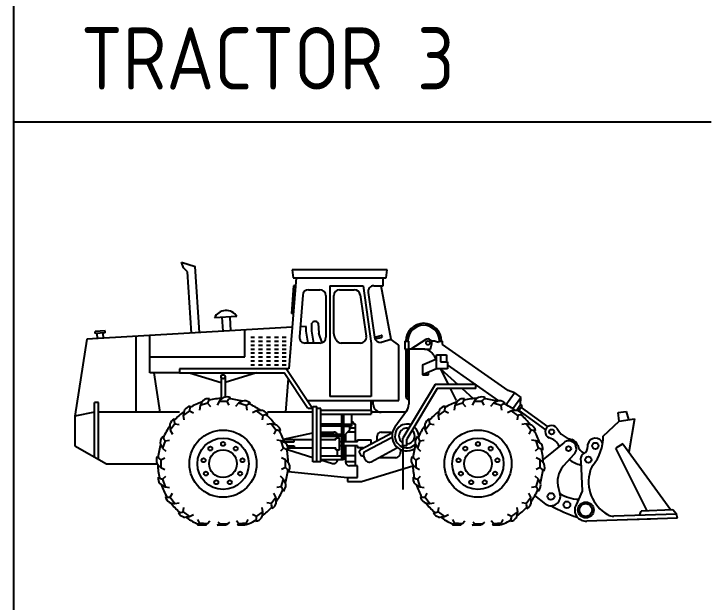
# Model space of a CAD drawing. Header units: millimetres. Extents: x 2198.5 to 2287.8, y 1208.8 to 1298.1.
# Drawn here: x 2201.823 to 2205.183, y 1282.175 to 1285.008 of the extents above; entities that cross this region are included whole.
import ezdxf

# ---------------------------------------------------------------- set-up
doc = ezdxf.new("R2010")
doc.units = ezdxf.units.MM
doc.layers.add('2', color=7, linetype='Continuous')
doc.styles.add('ARCHQUICK', font='ARCHQUIK.SHX')

# ---------------------------------------------------------------- blocks, each defined once
blk = doc.blocks.new('CARGADOR 1')
at = {"color": 0, "linetype": 'ByBlock'}
for p, q in [((159.1949, 1984.0468), (159.3683, 1983.989)), ((159.2203, 1983.9706), (159.1949, 1984.0468)), ((159.2711, 1983.9198), (159.2203, 1983.9706)), ((159.4249, 1983.1398), (159.3683, 1983.989)), ((160.6173, 1983.9452), (160.63, 1983.8436)), ((161.8365, 1983.9452), (160.6173, 1983.9452)), ((161.8238, 1983.8436), (161.8365, 1983.9452)), ((159.3235, 1983.1339), (159.2711, 1983.9198)), ((160.6681, 1983.8436), (160.5746, 1982.6752)), ((160.63, 1983.8436), (161.8238, 1983.8436)), ((161.7857, 1983.742), (161.7857, 1983.8436)), ((160.6345, 1983.742), (160.6061, 1983.3864)), ((160.66, 1983.742), (160.6345, 1983.742)), ((160.8282, 1983.6912), (160.9729, 1983.6912)), ((161.0999, 1983.742), (161.5286, 1983.742)), ((161.0999, 1983.742), (161.0999, 1982.3196)), ((161.2269, 1983.6912), (161.4152, 1983.6912)), ((161.5286, 1983.742), (161.6333, 1983.0018)), ((161.5922, 1983.6551), (161.6736, 1983.0796)), ((161.6676, 1983.742), (161.7857, 1983.742)), ((161.8873, 1983.0534), (161.7603, 1983.742)), ((160.7522, 1983.6211), (160.7096, 1983.0877)), ((161.0491, 1983.615), (161.0491, 1983.0816)), ((161.1507, 1983.125), (161.1507, 1983.615)), ((161.4905, 1983.6262), (161.5696, 1983.0928)), ((160.6315, 1983.3864), (160.6061, 1983.3864)), ((159.9073, 1983.3454), (159.6165, 1983.3287)), ((159.7283, 1983.1573), (159.7164, 1983.3365)), ((159.8298, 1983.1632), (159.8182, 1983.3365)), ((160.6173, 1983.2086), (157.9757, 1983.0562)), ((160.7951, 1983.2188), (160.7197, 1983.2145)), ((160.7951, 1983.1578), (160.7951, 1983.2188)), ((160.8713, 1983.1578), (160.8713, 1983.2594)), ((160.9522, 1983.2594), (160.9602, 1983.1317)), ((158.2111, 1983.1616), (158.0843, 1983.1543)), ((158.0859, 1983.129), (158.0843, 1983.1543)), ((158.2127, 1983.1363), (158.0859, 1983.129)), ((158.1157, 1983.0643), (158.1113, 1983.1304)), ((158.1918, 1983.0687), (158.1874, 1983.1348)), ((158.2127, 1983.1363), (158.2111, 1983.1616)), ((160.0077, 1982.8276), (160.0077, 1983.1734)), ((160.8205, 1983.0054), (160.7951, 1983.1578)), ((160.8967, 1983.0054), (160.8713, 1983.1578)), ((161.0012, 1983.0108), (160.9602, 1983.1317)), ((157.9757, 1983.0562), (157.8233, 1982.0656)), ((158.6107, 1982.1164), (158.6107, 1983.0928)), ((158.7885, 1982.6244), (158.7885, 1983.1031)), ((160.0839, 1983.0816), (160.1347, 1983.0816)), ((160.0839, 1983.0308), (160.1347, 1983.0308)), ((160.1855, 1983.0816), (160.2363, 1983.0816)), ((160.1855, 1983.0308), (160.2363, 1983.0308)), ((160.2871, 1983.0816), (160.3379, 1983.0816)), ((160.2871, 1983.0308), (160.3379, 1983.0308)), ((160.3887, 1983.0816), (160.4395, 1983.0816)), ((160.3887, 1983.0308), (160.4395, 1983.0308)), ((160.4903, 1983.0816), (160.5411, 1983.0816)), ((160.4903, 1983.0308), (160.5411, 1983.0308)), ((161.1804, 1983.0475), (161.1588, 1983.0909)), ((161.6731, 1983.0829), (161.7604, 1983.1035)), ((161.6799, 1983.0584), (161.7662, 1983.0788)), ((161.8873, 1983.0534), (161.7585, 1983.0147)), ((161.9889, 1982.98), (161.8873, 1983.0534)), ((162.0651, 1983.0308), (162.1159, 1983.0308)), ((162.0651, 1983.0308), (162.0651, 1982.9292)), ((162.1159, 1982.9292), (162.1159, 1983.0308)), ((162.3356, 1983.0506), (162.1413, 1982.9292)), ((162.4461, 1983.0308), (162.4077, 1983.0308)), ((162.4969, 1983.0139), (162.4461, 1983.0308)), ((162.4969, 1983.0308), (162.5477, 1983.0308)), ((162.4969, 1983.0308), (162.4969, 1983.0139)), ((162.5477, 1982.9894), (162.5477, 1983.0308)), ((160.0839, 1982.98), (160.1347, 1982.98)), ((160.1855, 1982.98), (160.2363, 1982.98)), ((160.2871, 1982.98), (160.3379, 1982.98)), ((160.3887, 1982.98), (160.4395, 1982.98)), ((160.4903, 1982.98), (160.5411, 1982.98)), ((160.9729, 1983.0054), (160.7855, 1983.0054)), ((161.4942, 1983.0054), (161.2486, 1983.0054)), ((161.6333, 1983.0018), (161.6333, 1982.3196)), ((161.9889, 1982.2688), (161.9889, 1982.98)), ((162.3953, 1982.9292), (162.4118, 1982.9952)), ((163.393, 1982.3975), (162.5477, 1982.9894)), ((160.0839, 1982.9292), (160.1347, 1982.9292)), ((160.0839, 1982.8784), (160.1347, 1982.8784)), ((160.1855, 1982.9292), (160.2363, 1982.9292)), ((160.1855, 1982.8784), (160.2363, 1982.8784)), ((160.2871, 1982.9292), (160.3379, 1982.9292)), ((160.2871, 1982.8784), (160.3379, 1982.8784)), ((160.3887, 1982.9292), (160.4395, 1982.9292)), ((160.3887, 1982.8784), (160.4395, 1982.8784)), ((160.4903, 1982.9292), (160.5411, 1982.9292)), ((160.4903, 1982.8784), (160.5411, 1982.8784)), ((162.0651, 1982.9292), (162.1159, 1982.9292)), ((162.0778, 1982.9292), (162.0778, 1982.3196)), ((162.1032, 1982.9292), (162.1032, 1982.3196)), ((162.1159, 1982.9292), (162.1159, 1982.2206)), ((162.3011, 1982.9292), (162.1159, 1982.9292)), ((162.3191, 1982.9292), (162.3953, 1982.9292)), ((162.4715, 1982.853), (162.5985, 1982.853)), ((162.4715, 1982.6752), (162.4715, 1982.853)), ((162.5223, 1982.853), (162.5223, 1982.7641)), ((162.5985, 1982.853), (162.5985, 1982.7641)), ((158.7885, 1982.8276), (160.0077, 1982.8276)), ((160.0839, 1982.8276), (160.1347, 1982.8276)), ((160.0839, 1982.7768), (160.1347, 1982.7768)), ((160.1855, 1982.8276), (160.2363, 1982.8276)), ((160.1855, 1982.7768), (160.2363, 1982.7768)), ((160.2871, 1982.8276), (160.3379, 1982.8276)), ((160.2871, 1982.7768), (160.3379, 1982.7768)), ((160.3887, 1982.8276), (160.4395, 1982.8276)), ((160.3887, 1982.7768), (160.4395, 1982.7768)), ((160.4903, 1982.8276), (160.5411, 1982.8276)), ((160.4903, 1982.7768), (160.5411, 1982.7768)), ((162.2937, 1982.726), (162.4715, 1982.8022)), ((162.4374, 1982.8449), (162.4715, 1982.7768)), ((162.5223, 1982.7641), (162.6112, 1982.7641)), ((162.6112, 1982.7641), (162.6112, 1982.6752)), ((159.1695, 1982.6752), (159.1695, 1982.6244)), ((160.5746, 1982.6752), (159.1695, 1982.6752)), ((160.0839, 1982.726), (160.1347, 1982.726)), ((160.1855, 1982.726), (160.2363, 1982.726)), ((160.2871, 1982.726), (160.3379, 1982.726)), ((160.3887, 1982.726), (160.4395, 1982.726)), ((160.4903, 1982.726), (160.5411, 1982.726)), ((160.8798, 1982.1672), (160.5411, 1982.6752)), ((162.2937, 1982.726), (162.2937, 1982.599)), ((162.4715, 1982.6752), (162.2937, 1982.599)), ((162.6112, 1982.6752), (162.4715, 1982.6752)), ((162.5223, 1982.6752), (162.6239, 1982.472)), ((162.5223, 1982.6752), (162.7472, 1982.472)), ((163.2744, 1982.2634), (162.6112, 1982.7279)), ((159.1695, 1982.6244), (158.7885, 1982.6244)), ((158.8393, 1982.6244), (158.9155, 1982.1164)), ((159.1695, 1982.6244), (160.5139, 1982.6244)), ((159.2965, 1982.6244), (159.7029, 1982.4974)), ((159.7283, 1982.6244), (159.7537, 1982.6244)), ((160.1601, 1982.6244), (159.7537, 1982.4974)), ((160.8187, 1982.1672), (160.5139, 1982.6244)), ((162.2937, 1982.599), (162.3699, 1982.599)), ((162.3699, 1982.599), (162.3699, 1982.6244)), ((159.7029, 1982.5736), (159.7029, 1982.2942)), ((159.7537, 1982.5736), (159.7537, 1982.3153)), ((160.5645, 1982.5485), (160.5299, 1982.1164)), ((162.4529, 1982.472), (162.0397, 1981.7833)), ((162.4817, 1982.4212), (162.0905, 1981.7693)), ((162.9795, 1982.472), (162.4529, 1982.472)), ((162.9795, 1982.4212), (162.4817, 1982.4212)), ((162.6493, 1982.4212), (162.7255, 1982.2688)), ((162.8034, 1982.4212), (162.943, 1982.2951)), ((162.9795, 1982.4212), (162.9795, 1982.472)), ((161.6333, 1982.3196), (161.0999, 1982.3196)), ((163.364, 1982.2134), (163.4748, 1982.3664)), ((163.4748, 1982.3664), (163.393, 1982.3975)), ((163.4748, 1982.3664), (163.5571, 1982.3068)), ((158.1281, 1982.2434), (158.0773, 1982.2434)), ((158.0773, 1981.5417), (158.0773, 1982.2434)), ((158.1281, 1981.5131), (158.1281, 1982.2434)), ((159.5292, 1982.2333), (159.4325, 1982.2019)), ((159.5292, 1982.2333), (159.569, 1982.1929)), ((159.6775, 1982.2568), (159.6521, 1982.206)), ((159.7791, 1982.2568), (159.6775, 1982.2568)), ((159.7791, 1982.2568), (159.8045, 1982.206)), ((159.9275, 1982.2333), (159.8876, 1982.1929)), ((160.0241, 1982.2019), (159.9275, 1982.2333)), ((160.8205, 1982.2688), (161.9889, 1982.2688)), ((161.6333, 1982.1418), (161.6333, 1982.2688)), ((161.6587, 1982.218), (161.6587, 1982.2688)), ((162.8058, 1982.2333), (162.7091, 1982.2019)), ((162.8058, 1982.2333), (162.8456, 1982.1929)), ((162.9541, 1982.2568), (162.9287, 1982.206)), ((163.0557, 1982.2568), (162.9541, 1982.2568)), ((163.0557, 1982.2568), (163.0811, 1982.206)), ((163.2041, 1982.2333), (163.1642, 1982.1929)), ((163.3007, 1982.2019), (163.2041, 1982.2333)), ((163.4536, 1982.164), (163.5571, 1982.3068)), ((163.5535, 1982.2153), (163.5571, 1982.3068)), ((159.2987, 1982.1337), (159.2165, 1982.074)), ((159.2987, 1982.1337), (159.3491, 1982.1076)), ((159.4325, 1982.2019), (159.4241, 1982.1458)), ((160.0241, 1982.2019), (160.0326, 1982.1458)), ((160.1579, 1982.1337), (160.1075, 1982.1076)), ((160.2401, 1982.074), (160.1579, 1982.1337)), ((160.884, 1982.1672), (160.8205, 1982.1672)), ((160.884, 1982.1926), (160.9348, 1982.1926)), ((160.884, 1981.4814), (160.884, 1982.1926)), ((160.9348, 1981.4814), (160.9348, 1982.1926)), ((160.9856, 1982.1672), (160.9348, 1982.1672)), ((160.9856, 1981.4814), (160.9856, 1982.1672)), ((160.9856, 1982.1418), (161.6333, 1982.1418)), ((161.6333, 1982.1418), (161.6333, 1982.091)), ((162.5753, 1982.1337), (162.4931, 1982.074)), ((162.5753, 1982.1337), (162.6257, 1982.1076)), ((162.7091, 1982.2019), (162.7007, 1982.1458)), ((163.3007, 1982.2019), (163.3092, 1982.1458)), ((163.4345, 1982.1337), (163.3841, 1982.1076)), ((163.5167, 1982.074), (163.4345, 1982.1337)), ((163.4996, 1982.1408), (163.5535, 1982.2153)), ((163.5265, 1982.1347), (163.5741, 1982.2004)), ((163.5294, 1982.1387), (163.8732, 1981.8898)), ((163.5535, 1982.2153), (163.5741, 1982.2004)), ((163.5592, 1982.1798), (163.903, 1981.9309)), ((158.0773, 1982.1164), (157.8233, 1982.0656)), ((157.8233, 1982.0656), (157.8233, 1981.6846)), ((159.1695, 1982.1164), (158.1281, 1982.1164)), ((159.2165, 1982.074), (159.2258, 1982.018)), ((160.2401, 1982.074), (160.2308, 1982.018)), ((160.8713, 1982.1164), (160.3003, 1982.1164)), ((160.9856, 1982.091), (161.6333, 1982.091)), ((161.2523, 1982.091), (161.2523, 1981.5068)), ((161.2777, 1982.091), (161.2777, 1981.5068)), ((161.3793, 1982.091), (161.3793, 1981.9386)), ((162.0735, 1982.1164), (161.6333, 1982.1164)), ((162.0869, 1982.1311), (161.9363, 1981.9234)), ((162.4931, 1982.074), (162.5024, 1982.018)), ((163.5167, 1982.074), (163.5074, 1982.018)), ((164.8052, 1982.1123), (164.9077, 1982.128)), ((164.819, 1982.001), (164.8052, 1982.1123)), ((164.9077, 1982.128), (164.9383, 1982.0233)), ((159.1103, 1981.9678), (159.0506, 1981.8856)), ((159.1103, 1981.9678), (159.1663, 1981.9585)), ((160.3463, 1981.9678), (160.2903, 1981.9585)), ((160.4061, 1981.8856), (160.3463, 1981.9678)), ((161.2523, 1981.964), (160.9856, 1981.964)), ((161.2777, 1981.964), (161.3793, 1981.964)), ((161.4047, 1981.9894), (161.3793, 1981.9894)), ((161.4047, 1981.964), (161.4047, 1981.9894)), ((161.4301, 1981.964), (161.4047, 1981.964)), ((161.4301, 1981.7354), (161.4301, 1981.964)), ((162.3869, 1981.9678), (162.3272, 1981.8856)), ((162.3869, 1981.9678), (162.4429, 1981.9585)), ((163.6229, 1981.9678), (163.5669, 1981.9585)), ((163.6827, 1981.8856), (163.6229, 1981.9678)), ((164.6152, 1981.8112), (164.819, 1982.001)), ((164.819, 1982.001), (165.0186, 1982.0334)), ((165.0186, 1982.0334), (164.9424, 1981.6059)), ((159.0506, 1981.8856), (159.0767, 1981.8352)), ((160.4061, 1981.8856), (160.3799, 1981.8352)), ((161.2523, 1981.9386), (160.9856, 1981.9386)), ((161.2777, 1981.9386), (161.3793, 1981.9386)), ((161.3539, 1981.8878), (161.3031, 1981.837)), ((161.3539, 1981.9386), (161.3539, 1981.8878)), ((161.4301, 1981.9132), (161.3539, 1981.9132)), ((162.3272, 1981.8856), (162.3533, 1981.8352)), ((163.6827, 1981.8856), (163.6565, 1981.8352)), ((160.5043, 1981.7729), (160.884, 1981.8542)), ((160.9856, 1981.8624), (161.1507, 1981.8624)), ((160.9856, 1981.837), (161.2523, 1981.837)), ((160.9856, 1981.8116), (161.2523, 1981.8116)), ((161.1761, 1981.7608), (161.1761, 1981.7862)), ((161.2269, 1981.7862), (161.1761, 1981.7862)), ((161.2269, 1981.6338), (161.2269, 1981.7862)), ((161.3031, 1981.837), (161.3031, 1981.7354)), ((161.4301, 1981.8624), (161.3285, 1981.8624)), ((161.4966, 1981.6405), (161.9059, 1981.8588)), ((161.5595, 1981.6164), (161.8918, 1981.7937)), ((161.7095, 1981.7582), (161.7095, 1981.8116)), ((161.7603, 1981.8624), (161.8873, 1981.8624)), ((162.0397, 1981.6846), (162.0397, 1981.7833)), ((157.8233, 1981.6846), (158.2297, 1981.456)), ((158.9824, 1981.7518), (158.951, 1981.6551)), ((158.9824, 1981.7518), (159.0385, 1981.7602)), ((160.4742, 1981.7518), (160.4181, 1981.7602)), ((160.5056, 1981.6551), (160.4742, 1981.7518)), ((160.884, 1981.7608), (160.5091, 1981.7608)), ((160.5186, 1981.7354), (160.6427, 1981.7354)), ((160.5605, 1981.6846), (160.6427, 1981.6846)), ((160.6427, 1981.7354), (160.6427, 1981.7608)), ((160.6427, 1981.6846), (160.6427, 1981.6592)), ((161.1761, 1981.7608), (160.9856, 1981.7608)), ((161.2523, 1981.7354), (161.2269, 1981.7354)), ((161.2523, 1981.6846), (161.2269, 1981.6846)), ((161.4555, 1981.7354), (161.2777, 1981.7354)), ((161.4555, 1981.6846), (161.2777, 1981.6846)), ((161.3031, 1981.6846), (161.3031, 1981.4814)), ((161.4301, 1981.4306), (161.4301, 1981.6846)), ((161.4555, 1981.7354), (161.4555, 1981.7608)), ((161.4555, 1981.7608), (161.6333, 1981.7608)), ((161.4555, 1981.6846), (161.4555, 1981.6592)), ((161.6333, 1981.718), (161.6333, 1981.7608)), ((162.0397, 1981.6846), (162.0397, 1981.1258)), ((162.0905, 1981.6846), (162.0397, 1981.6846)), ((162.0905, 1981.6846), (162.0905, 1981.7693)), ((162.259, 1981.7518), (162.2276, 1981.6551)), ((162.259, 1981.7518), (162.3151, 1981.7602)), ((163.7508, 1981.7518), (163.6947, 1981.7602)), ((163.7822, 1981.6551), (163.7508, 1981.7518)), ((164.1064, 1981.7258), (163.8414, 1981.5101)), ((164.4159, 1981.6813), (164.4171, 1981.7076)), ((164.8647, 1981.7105), (164.7782, 1981.6538)), ((164.8647, 1981.7105), (165.4852, 1980.8618)), ((158.951, 1981.6551), (158.9914, 1981.6153)), ((160.5056, 1981.6551), (160.4652, 1981.6153)), ((160.5687, 1981.6592), (160.884, 1981.6592)), ((160.5701, 1981.6327), (160.884, 1981.5372)), ((160.9856, 1981.6592), (161.1761, 1981.6592)), ((161.1761, 1981.6338), (161.1761, 1981.6592)), ((161.1761, 1981.6338), (161.2269, 1981.6338)), ((161.2015, 1981.5576), (161.2015, 1981.6338)), ((161.5284, 1981.6592), (161.4555, 1981.6592)), ((161.4792, 1981.6144), (161.4966, 1981.6405)), ((161.5069, 1981.5521), (161.4792, 1981.6144)), ((161.6312, 1981.4819), (161.9635, 1981.6592)), ((162.0143, 1981.6338), (161.9985, 1981.5707)), ((162.2276, 1981.6551), (162.268, 1981.6153)), ((163.7822, 1981.6551), (163.7418, 1981.6153)), ((165.1792, 1980.8502), (164.7782, 1981.6538)), ((158.9275, 1981.5068), (158.9783, 1981.5322)), ((158.9275, 1981.5068), (158.9275, 1981.4052)), ((160.5291, 1981.5068), (160.4783, 1981.5322)), ((160.5291, 1981.4052), (160.5291, 1981.5068)), ((160.9856, 1981.5576), (161.2523, 1981.5576)), ((161.2777, 1981.5068), (160.9856, 1981.5068)), ((160.9856, 1981.5062), (161.1359, 1981.4605)), ((161.4301, 1981.5576), (161.3031, 1981.5576)), ((161.5346, 1981.5521), (161.5069, 1981.5521)), ((161.9492, 1981.5322), (161.7349, 1981.5322)), ((162.2041, 1981.5068), (162.2549, 1981.5322)), ((162.2041, 1981.5068), (162.2041, 1981.4052)), ((163.8057, 1981.5068), (163.7549, 1981.5322)), ((163.8057, 1981.4052), (163.8057, 1981.5068)), ((164.236, 1981.5741), (164.1041, 1981.427)), ((164.3502, 1981.5743), (164.3609, 1981.5843)), ((158.2297, 1981.456), (158.8901, 1981.456)), ((160.9856, 1981.4814), (160.884, 1981.4814)), ((161.4301, 1981.4814), (161.3031, 1981.4814)), ((161.4555, 1981.4306), (161.3539, 1981.4306)), ((161.4555, 1981.2782), (161.4555, 1981.4306)), ((161.5063, 1981.2274), (162.1667, 1981.4306)), ((164.326, 1981.4898), (164.3446, 1981.1024)), ((158.9275, 1981.4052), (158.9783, 1981.3798)), ((160.5291, 1981.4052), (160.4783, 1981.3798)), ((160.5665, 1981.3544), (161.3285, 1981.2782)), ((162.2041, 1981.4052), (162.2549, 1981.3798)), ((163.8057, 1981.4052), (163.7549, 1981.3798)), ((158.951, 1981.2568), (158.9914, 1981.2967)), ((158.951, 1981.2568), (158.9824, 1981.1602)), ((160.5056, 1981.2568), (160.4652, 1981.2967)), ((160.4742, 1981.1602), (160.5056, 1981.2568)), ((161.3285, 1981.2782), (161.4555, 1981.2782)), ((161.3285, 1981.2782), (161.3285, 1981.2274)), ((162.2276, 1981.2568), (162.268, 1981.2967)), ((162.2276, 1981.2568), (162.259, 1981.1602)), ((163.7822, 1981.2568), (163.7418, 1981.2967)), ((163.7508, 1981.1602), (163.7822, 1981.2568)), ((158.9824, 1981.1602), (159.0385, 1981.1517)), ((160.4742, 1981.1602), (160.4181, 1981.1517)), ((161.3285, 1981.2274), (161.5063, 1981.2274)), ((162.259, 1981.1602), (162.3151, 1981.1517)), ((163.7508, 1981.1602), (163.6947, 1981.1517)), ((159.0506, 1981.0264), (159.0767, 1981.0768)), ((160.4061, 1981.0264), (160.3799, 1981.0768)), ((162.3272, 1981.0264), (162.3533, 1981.0768)), ((163.6827, 1981.0264), (163.6565, 1981.0768)), ((164.0388, 1981.1376), (164.0588, 1981.0694)), ((164.3446, 1981.1024), (164.2654, 1980.9294)), ((159.0506, 1981.0264), (159.1103, 1980.9442)), ((160.3463, 1980.9442), (160.4061, 1981.0264)), ((162.3272, 1981.0264), (162.3869, 1980.9442)), ((163.6229, 1980.9442), (163.6827, 1981.0264)), ((163.8771, 1980.9351), (163.7365, 1981.0469)), ((159.1103, 1980.9442), (159.1663, 1980.9535)), ((159.2165, 1980.838), (159.2258, 1980.894)), ((160.2401, 1980.838), (160.2308, 1980.894)), ((160.3463, 1980.9442), (160.2903, 1980.9535)), ((162.3869, 1980.9442), (162.4429, 1980.9535)), ((162.4931, 1980.838), (162.5024, 1980.894)), ((163.5167, 1980.838), (163.5074, 1980.894)), ((163.6229, 1980.9442), (163.5669, 1980.9535)), ((159.2165, 1980.838), (159.2987, 1980.7782)), ((159.2987, 1980.7782), (159.3491, 1980.8044)), ((160.1579, 1980.7782), (160.1075, 1980.8044)), ((160.1579, 1980.7782), (160.2401, 1980.838)), ((162.4931, 1980.838), (162.5753, 1980.7782)), ((162.5753, 1980.7782), (162.6257, 1980.8044)), ((163.4345, 1980.7782), (163.3841, 1980.8044)), ((163.4345, 1980.7782), (163.5167, 1980.838)), ((165.5576, 1980.8078), (164.7511, 1980.7813)), ((165.08, 1980.7921), (165.1016, 1980.8472)), ((165.5106, 1980.8627), (165.1016, 1980.8472)), ((165.5576, 1980.8078), (165.5106, 1980.8627)), ((165.5674, 1980.757), (165.5576, 1980.8078)), ((159.4272, 1980.6965), (159.4056, 1980.7372)), ((159.5285, 1980.689), (159.5576, 1980.722)), ((159.6899, 1980.6819), (159.6645, 1980.7051)), ((159.7915, 1980.6819), (159.8169, 1980.7051)), ((159.9281, 1980.6889), (159.8991, 1980.7219)), ((160.0294, 1980.6963), (160.0511, 1980.7409)), ((162.7038, 1980.6965), (162.6822, 1980.7372)), ((162.8051, 1980.689), (162.8342, 1980.722)), ((162.9665, 1980.6819), (162.9411, 1980.7051)), ((163.0681, 1980.6819), (163.0935, 1980.7051)), ((163.2047, 1980.6889), (163.1757, 1980.7219)), ((163.306, 1980.6963), (163.3277, 1980.7409)), ((165.5674, 1980.757), (164.4043, 1980.7191)), ((165.2235, 1980.7447), (164.9312, 1980.7356)), ((159.4001, 1980.6686), (159.5053, 1980.6686)), ((159.4272, 1980.6965), (159.5285, 1980.689)), ((159.654, 1980.6686), (159.7488, 1980.6686)), ((159.6899, 1980.6819), (159.7915, 1980.6819)), ((159.9147, 1980.6686), (160.0055, 1980.6686)), ((159.9281, 1980.6889), (160.0294, 1980.6963)), ((162.6767, 1980.6686), (162.7819, 1980.6686)), ((162.7038, 1980.6965), (162.8051, 1980.689)), ((162.9306, 1980.6686), (163.0254, 1980.6686)), ((162.9665, 1980.6819), (163.0681, 1980.6819)), ((163.1913, 1980.6686), (163.2821, 1980.6686)), ((163.2047, 1980.6889), (163.306, 1980.6963))]:
    blk.add_line(p, q, dxfattribs=at)
for centre, radius in [((162.3625, 1983.0076), 0.0254), ((159.7283, 1982.5736), 0.0254), ((159.7283, 1981.456), 0.4318), ((163.0049, 1981.456), 0.4318), ((163.9514, 1981.8645), 0.0314), ((159.7283, 1981.456), 0.3302), ((163.0049, 1981.456), 0.3302), ((159.7283, 1981.71), 0.0254), ((163.0049, 1981.71), 0.0254), ((164.5137, 1981.6849), 0.0408), ((159.565, 1981.6506), 0.0254), ((159.7283, 1981.456), 0.1778), ((159.8916, 1981.6506), 0.0254), ((162.8416, 1981.6506), 0.0254), ((163.0049, 1981.456), 0.1778), ((163.1682, 1981.6506), 0.0254), ((164.1697, 1981.6487), 0.0314), ((159.4782, 1981.5001), 0.0254), ((159.9784, 1981.5001), 0.0254), ((162.7548, 1981.5001), 0.0254), ((163.255, 1981.5001), 0.0254), ((164.4236, 1981.5075), 0.0408), ((159.5083, 1981.329), 0.0254), ((159.9483, 1981.329), 0.0254), ((162.7849, 1981.329), 0.0254), ((163.2249, 1981.329), 0.0254), ((159.6414, 1981.2173), 0.0254), ((159.8152, 1981.2173), 0.0254), ((162.918, 1981.2173), 0.0254), ((163.0918, 1981.2173), 0.0254), ((163.9434, 1981.0355), 0.0441), ((164.1473, 1980.928), 0.0441), ((164.3908, 1980.8612), 0.102), ((164.3908, 1980.8612), 0.0816)]:
    blk.add_circle(centre, radius, dxfattribs=at)
for centre, radius, start, end in [((160.8282, 1983.615), 0.0762, 90, 175.42608), ((160.9729, 1983.615), 0.0762, 0, 90), ((161.2269, 1983.615), 0.0762, 90, 180), ((161.4152, 1983.615), 0.0762, 8.42697, 90), ((161.6676, 1983.6658), 0.0762, 90, 188.05146), ((159.7664, 1983.2594), 0.1651, 31.40825, 155.19548), ((160.9118, 1983.2399), 0.0449, 25.74962, 154.25038), ((162.3064, 1983.0308), 0.2286, 0, 180), ((162.3064, 1983.0308), 0.2032, 0, 180), ((161.2269, 1983.125), 0.0762, 180, 206.56505), ((160.7855, 1983.0816), 0.0762, 175.42608, 270), ((160.9729, 1983.0816), 0.0762, 270, 0), ((161.2486, 1983.0816), 0.0762, 206.56505, 270), ((161.4942, 1983.0816), 0.0762, 270, 8.42697), ((161.7491, 1983.0903), 0.0762, 188.05146, 277.12502), ((161.7633, 1983.0911), 0.0127, 13.29767, 103.29767), ((161.7633, 1983.0911), 0.0127, 283.29767, 13.29767), ((162.3625, 1983.0076), 0.0508, 345.96376, 122.00538), ((162.3011, 1982.7768), 0.1524, 26.56505, 90), ((159.7726, 1982.198), 0.1156, 64.4495, 108.60011), ((162.1159, 1982.3196), 0.0381, 180, 270), ((162.1159, 1982.3196), 0.0127, 180, 270), ((163.0492, 1982.198), 0.1156, 64.4495, 108.60011), ((159.7283, 1981.456), 0.8382, 108.76366, 120.54402), ((159.7127, 1982.0793), 0.3059, 141.86539, 156.36646), ((159.5411, 1982.1754), 0.1156, 82.4495, 126.60011), ((159.7087, 1982.1822), 0.1867, 144.72093, 164.09372), ((159.7283, 1981.456), 0.8382, 90.76366, 102.54402), ((159.9061, 1982.0536), 0.3059, 123.86539, 138.36646), ((159.934, 1982.1527), 0.1867, 126.72093, 146.09372), ((159.7283, 1981.456), 0.8382, 72.76366, 84.54402), ((160.0821, 1981.9694), 0.3059, 105.86539, 120.36646), ((159.9997, 1982.148), 0.1156, 46.4495, 90.60011), ((160.1393, 1982.055), 0.1867, 108.72093, 128.09372), ((159.7283, 1981.456), 0.8382, 54.76366, 66.54402), ((163.0049, 1981.456), 0.8382, 108.76366, 120.54402), ((162.9893, 1982.0793), 0.3059, 141.86539, 156.36646), ((162.8177, 1982.1754), 0.1156, 82.4495, 126.60011), ((162.9853, 1982.1822), 0.1867, 144.72093, 164.09372), ((163.0049, 1981.456), 0.8382, 90.76366, 102.54402), ((163.1827, 1982.0536), 0.3059, 123.86539, 138.36646), ((163.2106, 1982.1527), 0.1867, 126.72093, 146.09372), ((163.0049, 1981.456), 0.8382, 72.76366, 84.54402), ((163.3587, 1981.9694), 0.3059, 105.86539, 120.36646), ((163.2763, 1982.148), 0.1156, 46.4495, 90.60011), ((163.4159, 1982.055), 0.1867, 108.72093, 128.09372), ((163.0049, 1981.456), 0.8382, 54.76366, 66.54402), ((159.5209, 1982.044), 0.3059, 159.86539, 174.36646), ((159.328, 1982.0823), 0.1156, 100.4495, 144.60011), ((159.4853, 1982.1406), 0.1867, 162.72093, 182.09372), ((160.2234, 1981.835), 0.3059, 87.86539, 102.36646), ((160.2002, 1982.0303), 0.1156, 28.4495, 72.60011), ((161.7603, 1982.218), 0.1016, 180, 270), ((161.9635, 1982.2206), 0.1524, 324.05089, 0), ((162.7975, 1982.044), 0.3059, 159.86539, 174.36646), ((162.6046, 1982.0823), 0.1156, 100.4495, 144.60011), ((162.7619, 1982.1406), 0.1867, 162.72093, 182.09372), ((163.5, 1981.835), 0.3059, 87.86539, 102.36646), ((163.4768, 1982.0303), 0.1156, 28.4495, 72.60011), ((159.7283, 1981.456), 0.8382, 126.76366, 138.54402), ((160.3043, 1981.8987), 0.1867, 90.72093, 110.09372), ((159.7283, 1981.456), 0.8382, 36.76366, 48.54402), ((163.0049, 1981.456), 0.8382, 126.76366, 138.54402), ((163.5809, 1981.8987), 0.1867, 90.72093, 110.09372), ((163.0049, 1981.456), 0.8382, 36.76366, 48.54402), ((159.3493, 1981.9511), 0.3059, 177.86539, 192.36646), ((159.154, 1981.9279), 0.1156, 118.4495, 162.60011), ((159.2856, 1982.0319), 0.1867, 180.72093, 200.09372), ((160.3163, 1981.6634), 0.3059, 69.86539, 84.36646), ((162.0905, 1981.8116), 0.1524, 70.01341, 317.48001), ((162.6259, 1981.9511), 0.3059, 177.86539, 192.36646), ((162.4306, 1981.9279), 0.1156, 118.4495, 162.60011), ((162.5622, 1982.0319), 0.1867, 180.72093, 200.09372), ((163.5929, 1981.6634), 0.3059, 69.86539, 84.36646), ((159.7283, 1981.456), 0.8382, 144.76366, 156.54402), ((160.4129, 1981.699), 0.1867, 72.72093, 92.09372), ((160.3546, 1981.8563), 0.1156, 10.4495, 54.60011), ((159.7283, 1981.456), 0.8382, 18.76366, 30.54402), ((162.0905, 1981.8116), 0.1905, 144.05089, 301.18198), ((162.0905, 1981.8116), 0.1016, 75.63256, 240), ((162.0905, 1981.8116), 0.1016, 270, 46.65748), ((162.0905, 1981.8116), 0.1524, 357.46801, 50.81966), ((163.0049, 1981.456), 0.8382, 144.76366, 156.54402), ((163.6895, 1981.699), 0.1867, 72.72093, 92.09372), ((163.6312, 1981.8563), 0.1156, 10.4495, 54.60011), ((163.0049, 1981.456), 0.8382, 18.76366, 30.54402), ((163.9514, 1981.8645), 0.0822, 35.21336, 249.04606), ((164.2629, 1982.036), 0.274, 206.9166, 259.02374), ((159.0363, 1981.7274), 0.1156, 136.4495, 180.60011), ((159.1293, 1981.867), 0.1867, 198.72093, 218.09372), ((161.1507, 1981.8116), 0.0508, 30, 90), ((161.7603, 1981.8116), 0.0508, 90, 180), ((162.3129, 1981.7274), 0.1156, 136.4495, 180.60011), ((162.4059, 1981.867), 0.1867, 198.72093, 218.09372), ((163.8837, 1981.6176), 0.1744, 20.19582, 77.32554), ((164.5137, 1981.6849), 0.0993, 18.67658, 166.76028), ((164.0413, 1981.8036), 0.5739, 319.98742, 0.75188), ((159.7283, 1981.456), 0.8382, 162.76366, 174.54402), ((159.2149, 1981.8098), 0.3059, 195.86539, 210.36646), ((160.3516, 1981.4716), 0.3059, 51.86539, 66.36646), ((160.4477, 1981.6432), 0.1156, 352.4495, 36.60011), ((163.0049, 1981.456), 0.8382, 162.76366, 174.54402), ((162.4915, 1981.8098), 0.3059, 195.86539, 210.36646), ((163.6282, 1981.4716), 0.3059, 51.86539, 66.36646), ((163.7243, 1981.6432), 0.1156, 352.4495, 36.60011), ((164.1697, 1981.6487), 0.0998, 311.6545, 129.36216), ((164.1697, 1981.6487), 0.1252, 19.62718, 70.86922), ((164.4307, 1981.7222), 0.1466, 192.40584, 245.16352), ((160.4545, 1981.4756), 0.1867, 54.72093, 74.09372), ((159.7283, 1981.456), 0.8382, 0.76366, 12.54402), ((161.5834, 1981.5716), 0.0508, 118.07249, 188.60127), ((163.7311, 1981.4756), 0.1867, 54.72093, 74.09372), ((163.0049, 1981.456), 0.8382, 0.76366, 12.54402), ((164.3123, 1981.676), 0.1038, 297.9633, 2.91705), ((158.9863, 1981.5002), 0.1156, 154.4495, 198.60011), ((159.0316, 1981.6617), 0.1867, 216.72093, 236.09372), ((160.3259, 1981.2782), 0.3059, 33.86539, 48.36646), ((161.1507, 1981.5091), 0.0508, 253.07249, 357.40428), ((161.6587, 1981.583), 0.127, 188.60127, 227.54371), ((161.9492, 1981.583), 0.0508, 270, 345.96376), ((162.2629, 1981.5002), 0.1156, 154.4495, 198.60011), ((162.3082, 1981.6617), 0.1867, 216.72093, 236.09372), ((163.6025, 1981.2782), 0.3059, 33.86539, 48.36646), ((164.43, 1981.8614), 0.4341, 234.37676, 256.45721), ((164.4236, 1981.5075), 0.0993, 137.74379, 190.3122), ((159.1307, 1981.6338), 0.3059, 213.86539, 228.36646), ((159.7283, 1981.456), 0.8382, 180.76366, 192.54402), ((160.4703, 1981.4117), 0.1156, 334.4495, 18.60011), ((161.3539, 1981.4814), 0.0508, 180, 270), ((161.6073, 1981.5268), 0.0508, 227.54371, 298.07249), ((162.4073, 1981.6338), 0.3059, 213.86539, 228.36646), ((163.0049, 1981.456), 0.8382, 180.76366, 192.54402), ((163.7469, 1981.4117), 0.1156, 334.4495, 18.60011), ((164.3312, 1981.2236), 0.3048, 138.14209, 196.39246), ((164.6812, 1981.294), 0.2447, 144.93362, 163.55137), ((159.7283, 1981.456), 0.8382, 342.76366, 354.54402), ((160.425, 1981.2503), 0.1867, 36.72093, 56.09372), ((163.0049, 1981.456), 0.8382, 342.76366, 354.54402), ((163.7016, 1981.2503), 0.1867, 36.72093, 56.09372), ((164.9159, 1981.2247), 0.4894, 163.55137, 239.74673), ((159.0089, 1981.2688), 0.1156, 172.4495, 216.60011), ((159.0021, 1981.4364), 0.1867, 234.72093, 254.09372), ((160.2417, 1981.1022), 0.3059, 15.86539, 30.36646), ((162.2855, 1981.2688), 0.1156, 172.4495, 216.60011), ((162.2787, 1981.4364), 0.1867, 234.72093, 254.09372), ((163.5183, 1981.1022), 0.3059, 15.86539, 30.36646), ((159.105, 1981.4404), 0.3059, 231.86539, 246.36646), ((159.7283, 1981.456), 0.8382, 198.76366, 210.54402), ((160.3273, 1981.045), 0.1867, 18.72093, 38.09372), ((160.4203, 1981.1846), 0.1156, 316.4495, 0.60011), ((162.3816, 1981.4404), 0.3059, 231.86539, 246.36646), ((163.0049, 1981.456), 0.8382, 198.76366, 210.54402), ((163.6039, 1981.045), 0.1867, 18.72093, 38.09372), ((163.6969, 1981.1846), 0.1156, 316.4495, 0.60011), ((159.7283, 1981.456), 0.8382, 324.76366, 336.54402), ((163.0049, 1981.456), 0.8382, 324.76366, 336.54402), ((163.9434, 1981.0355), 0.1203, 236.55397, 16.39253), ((164.3126, 1981.4678), 0.469, 237.02026, 268.13096), ((159.0437, 1981.2129), 0.1867, 252.72093, 272.09372), ((159.102, 1981.0556), 0.1156, 190.4495, 234.60011), ((160.1073, 1980.9609), 0.3059, 357.86539, 12.36646), ((162.3786, 1981.0556), 0.1156, 190.4495, 234.60011), ((162.3203, 1981.2129), 0.1867, 252.72093, 272.09372), ((163.3839, 1980.9609), 0.3059, 357.86539, 12.36646), ((159.1403, 1981.2486), 0.3059, 249.86539, 264.36646), ((159.7283, 1981.456), 0.8382, 216.76366, 228.54402), ((159.7283, 1981.456), 0.8382, 306.76366, 318.54402), ((160.171, 1980.88), 0.1867, 0.72093, 20.09372), ((160.3026, 1980.9841), 0.1156, 298.4495, 342.60011), ((162.4169, 1981.2486), 0.3059, 249.86539, 264.36646), ((163.0049, 1981.456), 0.8382, 216.76366, 228.54402), ((163.0049, 1981.456), 0.8382, 306.76366, 318.54402), ((163.4476, 1980.88), 0.1867, 0.72093, 20.09372), ((163.5792, 1980.9841), 0.1156, 298.4495, 342.60011), ((164.9898, 1982.8645), 2.2124, 241.77576, 251.35331), ((164.3908, 1980.8612), 0.1427, 151.4684, 275.42549), ((159.1524, 1981.0133), 0.1867, 270.72093, 290.09372), ((159.2564, 1980.8817), 0.1156, 208.4495, 252.60011), ((159.9357, 1980.868), 0.3059, 339.86539, 354.36646), ((162.429, 1981.0133), 0.1867, 270.72093, 290.09372), ((162.533, 1980.8817), 0.1156, 208.4495, 252.60011), ((163.2123, 1980.868), 0.3059, 339.86539, 354.36646), ((164.7461, 1980.9336), 0.1524, 239.74673, 271.88083), ((159.2332, 1981.077), 0.3059, 267.86539, 282.36646), ((159.7283, 1981.456), 0.8382, 234.76366, 246.41655), ((159.7283, 1981.456), 0.8382, 293.58345, 300.54402), ((159.9714, 1980.7714), 0.1867, 342.72093, 2.09372), ((160.1287, 1980.8297), 0.1156, 280.4495, 324.60011), ((162.5098, 1981.077), 0.3059, 267.86539, 282.36646), ((163.0049, 1981.456), 0.8382, 234.76366, 246.41655), ((163.0049, 1981.456), 0.8382, 293.58345, 300.54402), ((163.248, 1980.7714), 0.1867, 342.72093, 2.09372), ((163.4053, 1980.8297), 0.1156, 280.4495, 324.60011), ((159.4539, 1980.8275), 0.1524, 246.41655, 254.49954), ((159.2804, 1980.8118), 0.1867, 309.90498, 321.85188), ((159.3156, 1980.9085), 0.3059, 308.32979, 314.12461), ((159.6391, 1980.7636), 0.0962, 278.93071, 301.89935), ((159.7167, 1980.8462), 0.1805, 280.26392, 294.49537), ((159.766, 1980.7815), 0.1867, 322.80256, 330.26772), ((159.7866, 1980.8823), 0.3059, 315.67922, 322.54045), ((160.0027, 1980.8275), 0.1524, 273.45151, 293.58345), ((162.7305, 1980.8275), 0.1524, 246.41655, 254.49954), ((162.557, 1980.8118), 0.1867, 309.90498, 321.85188), ((162.5922, 1980.9085), 0.3059, 308.32979, 314.12461), ((162.9157, 1980.7636), 0.0962, 278.93071, 301.89935), ((162.9933, 1980.8462), 0.1805, 280.26392, 294.49537), ((163.0426, 1980.7815), 0.1867, 322.80256, 330.26772), ((163.0632, 1980.8823), 0.3059, 315.67922, 322.54045), ((163.2793, 1980.8275), 0.1524, 273.45151, 293.58345)]:
    blk.add_arc(centre, radius, start, end, dxfattribs=at)

msp = doc.modelspace()

# ---------------------------------------------------------------- linework, layer by layer
at = {"layer": '2', "color": 4}
for p, q in [((2201.8227, 1271.1227), (2201.8227, 1297.8532)), ((2201.8227, 1284.4879), (2205.1827, 1284.4879))]:
    msp.add_line(p, q, dxfattribs=at)

# ---------------------------------------------------------------- block references
at = {"xscale": 0.375, "yscale": 0.375, "zscale": 0.375}
msp.add_blockref('CARGADOR 1', (2142.9324, 539.7952), dxfattribs=at)

# ---------------------------------------------------------------- texts
at = {"layer": '2', "style": 'ARCHQUICK'}
msp.add_text('TRACTOR 3', height=0.3, dxfattribs=at).set_placement((2202.1454, 1284.6439))

doc.saveas('drawing.dxf')
